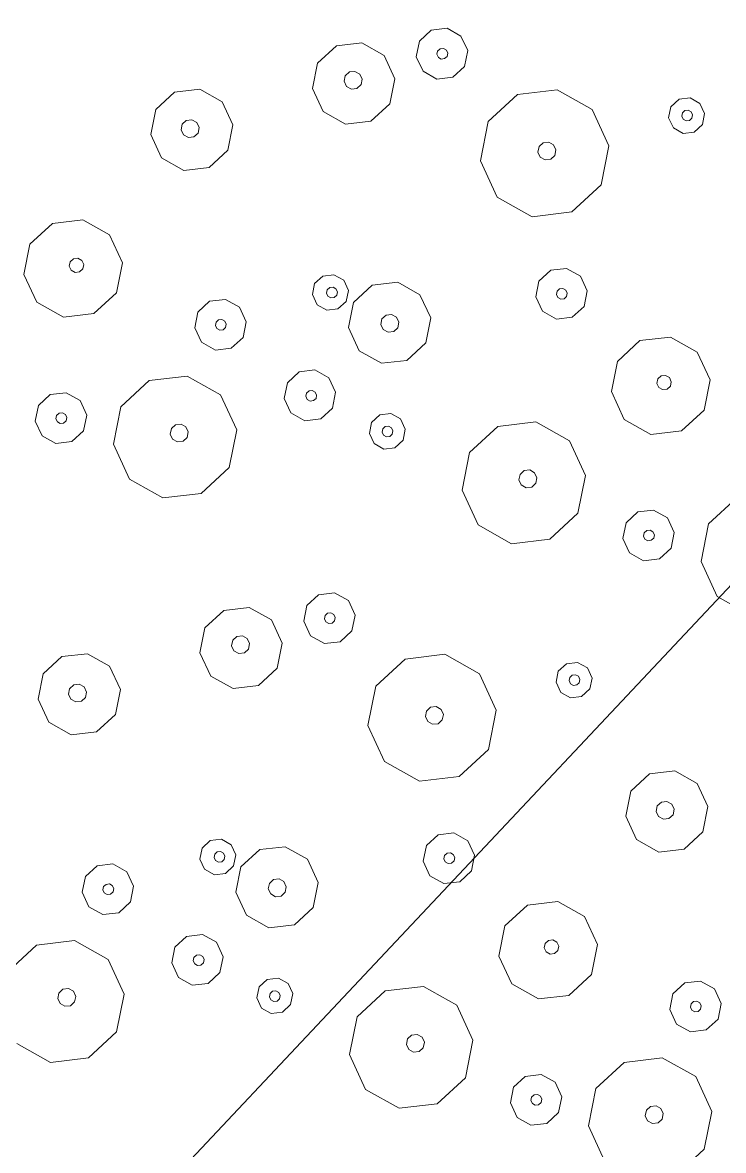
# Model space of a CAD drawing. Header units: metres. Extents: x -2858 to 512, y -1995 to 1252.
# Drawn here: x -470.231 to -468.062, y -192.772 to -189.283 of the extents above; entities that cross this region are included whole.
import ezdxf

# ---------------------------------------------------------------- set-up
doc = ezdxf.new("R2010")
doc.units = ezdxf.units.M
doc.layers.add('Calque commun', color=7, linetype='Continuous')

# ---------------------------------------------------------------- blocks, each defined once
blk = doc.blocks.new('pattern')
at = {"layer": 'Calque commun', "color": 54, "linetype": 'Continuous', "lineweight": 9}
for p, q in [((103.3063, 106.5477), (103.4084, 106.608)), ((103.4084, 106.608), (103.5266, 106.5968)), ((103.259, 106.4388), (103.3063, 106.5477)), ((103.4112, 106.4405), (103.4261, 106.4493)), ((103.4261, 106.4493), (103.4433, 106.4476)), ((103.4433, 106.4476), (103.4563, 106.4362)), ((103.2849, 106.323), (103.259, 106.4388)), ((103.4043, 106.4246), (103.4112, 106.4405)), ((103.4081, 106.4077), (103.4043, 106.4246)), ((103.4211, 106.3963), (103.4081, 106.4077)), ((103.4601, 106.4193), (103.4532, 106.4034)), ((103.4563, 106.4362), (103.4601, 106.4193)), ((103.0378, 106.3466), (103.0804, 106.3718)), ((103.0804, 106.3718), (103.1296, 106.3671)), ((103.4383, 106.3946), (103.4211, 106.3963)), ((103.4532, 106.4034), (103.4383, 106.3946)), ((103.6413, 106.4024), (103.5941, 106.2935)), ((103.0181, 106.3013), (103.0378, 106.3466)), ((103.1296, 106.3671), (103.1667, 106.3344)), ((103.0803, 106.2962), (103.0844, 106.3057)), ((103.0844, 106.3057), (103.0934, 106.311)), ((103.0934, 106.311), (103.1037, 106.31)), ((103.1037, 106.31), (103.1115, 106.3031)), ((103.1115, 106.3031), (103.1138, 106.293)), ((103.1667, 106.3344), (103.1774, 106.2861)), ((103.3738, 106.2445), (103.2849, 106.323)), ((103.0289, 106.253), (103.0181, 106.3013)), ((103.0826, 106.286), (103.0803, 106.2962)), ((103.0904, 106.2791), (103.0826, 106.286)), ((103.1007, 106.2782), (103.0904, 106.2791)), ((103.1096, 106.2834), (103.1007, 106.2782)), ((103.1138, 106.293), (103.1096, 106.2834)), ((103.1774, 106.2861), (103.1577, 106.2407)), ((103.5941, 106.2935), (103.4919, 106.2332)), ((103.0659, 106.2203), (103.0289, 106.253)), ((103.1577, 106.2407), (103.1152, 106.2156)), ((103.4919, 106.2332), (103.3738, 106.2445)), ((103.1152, 106.2156), (103.0659, 106.2203)), ((103.5624, 106.1263), (103.5821, 106.1717)), ((103.5821, 106.1717), (103.6247, 106.1968)), ((103.6247, 106.1968), (103.6739, 106.1921)), ((103.6739, 106.1921), (103.711, 106.1594)), ((103.6246, 106.1212), (103.6288, 106.1307)), ((103.6288, 106.1307), (103.6377, 106.136)), ((103.6377, 106.136), (103.648, 106.135)), ((103.648, 106.135), (103.6558, 106.1281)), ((103.6558, 106.1281), (103.6581, 106.118)), ((103.711, 106.1594), (103.7217, 106.1111)), ((103.5732, 106.078), (103.5624, 106.1263)), ((103.6269, 106.111), (103.6246, 106.1212)), ((103.6347, 106.1042), (103.6269, 106.111)), ((103.645, 106.1032), (103.6347, 106.1042)), ((103.654, 106.1085), (103.645, 106.1032)), ((103.6581, 106.118), (103.654, 106.1085)), ((103.7217, 106.1111), (103.702, 106.0658)), ((103.6103, 106.0453), (103.5732, 106.078)), ((103.702, 106.0658), (103.6595, 106.0406)), ((103.6595, 106.0406), (103.6103, 106.0453)), ((103.1572, 105.9397), (103.2389, 105.9879)), ((103.2389, 105.9879), (103.3334, 105.9789)), ((103.3334, 105.9789), (103.4046, 105.9161)), ((102.6115, 105.9101), (102.6797, 105.9503)), ((102.6797, 105.9503), (102.7584, 105.9428)), ((102.7584, 105.9428), (102.8177, 105.8904)), ((103.1194, 105.8526), (103.1572, 105.9397)), ((102.5801, 105.8375), (102.6115, 105.9101)), ((102.8177, 105.8904), (102.8349, 105.8132)), ((103.4046, 105.9161), (103.4252, 105.8235)), ((103.6347, 105.8497), (103.7369, 105.9101)), ((103.7369, 105.9101), (103.855, 105.8988)), ((103.855, 105.8988), (103.944, 105.8203)), ((103.14, 105.7599), (103.1194, 105.8526)), ((103.2356, 105.8412), (103.2411, 105.8539)), ((103.2411, 105.8539), (103.2531, 105.861)), ((103.2531, 105.861), (103.2668, 105.8596)), ((103.2668, 105.8596), (103.2772, 105.8505)), ((103.2772, 105.8505), (103.2802, 105.837)), ((103.5875, 105.7409), (103.6347, 105.8497)), ((102.5973, 105.7603), (102.5801, 105.8375)), ((102.6805, 105.8216), (102.6874, 105.8375)), ((102.6843, 105.8047), (102.6805, 105.8216)), ((102.6874, 105.8375), (102.7023, 105.8463)), ((102.7023, 105.8463), (102.7195, 105.8447)), ((102.7195, 105.8447), (102.7325, 105.8332)), ((102.7362, 105.8163), (102.7294, 105.8004)), ((102.7325, 105.8332), (102.7362, 105.8163)), ((103.2386, 105.8277), (103.2356, 105.8412)), ((103.249, 105.8185), (103.2386, 105.8277)), ((103.2628, 105.8172), (103.249, 105.8185)), ((103.2747, 105.8243), (103.2628, 105.8172)), ((103.2802, 105.837), (103.2747, 105.8243)), ((103.4252, 105.8235), (103.3875, 105.7364)), ((103.944, 105.8203), (103.9698, 105.7045)), ((102.6972, 105.7933), (102.6843, 105.8047)), ((102.7145, 105.7916), (102.6972, 105.7933)), ((102.7294, 105.8004), (102.7145, 105.7916)), ((102.8349, 105.8132), (102.8034, 105.7406)), ((102.6566, 105.7079), (102.5973, 105.7603)), ((103.2112, 105.6971), (103.14, 105.7599)), ((103.7397, 105.7425), (103.7546, 105.7513)), ((103.7546, 105.7513), (103.7718, 105.7497)), ((103.7718, 105.7497), (103.7848, 105.7382)), ((102.8034, 105.7406), (102.7353, 105.7004)), ((103.3875, 105.7364), (103.3057, 105.6881)), ((103.6133, 105.6251), (103.5875, 105.7409)), ((103.7328, 105.7267), (103.7397, 105.7425)), ((103.7365, 105.7098), (103.7328, 105.7267)), ((103.7495, 105.6983), (103.7365, 105.7098)), ((103.7885, 105.7214), (103.7817, 105.7055)), ((103.7848, 105.7382), (103.7885, 105.7214)), ((102.7353, 105.7004), (102.6566, 105.7079)), ((103.3057, 105.6881), (103.2112, 105.6971)), ((103.7668, 105.6967), (103.7495, 105.6983)), ((103.7817, 105.7055), (103.7668, 105.6967)), ((103.9698, 105.7045), (103.9226, 105.5956)), ((102.0823, 105.613), (102.1081, 105.4972)), ((103.7023, 105.5465), (103.6133, 105.6251)), ((103.9226, 105.5956), (103.8204, 105.5353)), ((103.8204, 105.5353), (103.7023, 105.5465)), ((102.1081, 105.4972), (102.0609, 105.3883)), ((103.1854, 105.427), (103.2051, 105.4724)), ((103.2051, 105.4724), (103.2476, 105.4975)), ((103.2476, 105.4975), (103.2969, 105.4928)), ((103.2969, 105.4928), (103.3339, 105.4601)), ((103.2476, 105.4219), (103.2517, 105.4314)), ((103.2517, 105.4314), (103.2607, 105.4367)), ((103.2607, 105.4367), (103.271, 105.4357)), ((103.271, 105.4357), (103.2788, 105.4288)), ((103.3339, 105.4601), (103.3447, 105.4118)), ((102.5543, 105.3775), (102.5841, 105.3951)), ((102.5841, 105.3951), (102.6186, 105.3918)), ((103.1961, 105.3788), (103.1854, 105.427)), ((103.2498, 105.4118), (103.2476, 105.4219)), ((103.2576, 105.4049), (103.2498, 105.4118)), ((103.268, 105.4039), (103.2576, 105.4049)), ((103.2769, 105.4092), (103.268, 105.4039)), ((103.281, 105.4187), (103.2769, 105.4092)), ((103.2788, 105.4288), (103.281, 105.4187)), ((103.3447, 105.4118), (103.325, 105.3665)), ((102.0609, 105.3883), (101.9588, 105.328)), ((102.5405, 105.3458), (102.5543, 105.3775)), ((102.6186, 105.3918), (102.6445, 105.3689)), ((102.6445, 105.3689), (102.652, 105.3352)), ((103.2332, 105.346), (103.1961, 105.3788)), ((103.325, 105.3665), (103.2824, 105.3413)), ((101.9588, 105.328), (101.8406, 105.3393)), ((102.5481, 105.312), (102.5405, 105.3458)), ((102.5783, 105.3429), (102.5825, 105.3525)), ((102.5806, 105.3328), (102.5783, 105.3429)), ((102.5884, 105.3259), (102.5806, 105.3328)), ((102.5825, 105.3525), (102.5914, 105.3577)), ((102.5987, 105.3249), (102.5884, 105.3259)), ((102.5914, 105.3577), (102.6017, 105.3568)), ((102.6076, 105.3302), (102.5987, 105.3249)), ((102.6017, 105.3568), (102.6095, 105.3499)), ((102.6118, 105.3397), (102.6076, 105.3302)), ((102.6095, 105.3499), (102.6118, 105.3397)), ((102.652, 105.3352), (102.6383, 105.3034)), ((103.2824, 105.3413), (103.2332, 105.346)), ((103.8856, 105.3071), (103.8994, 105.3388)), ((103.8994, 105.3388), (103.9292, 105.3564)), ((103.9292, 105.3564), (103.9636, 105.3531)), ((103.9636, 105.3531), (103.9896, 105.3302)), ((103.9896, 105.3302), (103.9971, 105.2964)), ((102.0489, 105.2665), (102.0915, 105.2916)), ((102.0915, 105.2916), (102.1407, 105.2869)), ((102.574, 105.2891), (102.5481, 105.312)), ((102.6383, 105.3034), (102.6085, 105.2858)), ((103.8931, 105.2733), (103.8856, 105.3071)), ((103.925, 105.3043), (103.9292, 105.3138)), ((103.9273, 105.2942), (103.925, 105.3043)), ((103.9351, 105.2873), (103.9273, 105.2942)), ((103.9292, 105.3138), (103.9381, 105.3191)), ((103.9381, 105.3191), (103.9485, 105.3181)), ((103.9544, 105.2916), (103.9454, 105.2863)), ((103.9485, 105.3181), (103.9562, 105.3112)), ((103.9585, 105.3011), (103.9544, 105.2916)), ((103.9562, 105.3112), (103.9585, 105.3011)), ((103.9971, 105.2964), (103.9833, 105.2647)), ((102.0293, 105.2211), (102.0489, 105.2665)), ((102.1407, 105.2869), (102.1778, 105.2542)), ((102.6085, 105.2858), (102.574, 105.2891)), ((102.826, 105.2232), (102.9325, 105.286)), ((102.9325, 105.286), (103.0555, 105.2743)), ((103.0555, 105.2743), (103.1482, 105.1925)), ((103.9191, 105.2504), (103.8931, 105.2733)), ((103.9454, 105.2863), (103.9351, 105.2873)), ((103.9833, 105.2647), (103.9535, 105.2471)), ((102.04, 105.1729), (102.0293, 105.2211)), ((102.0915, 105.216), (102.0956, 105.2255)), ((102.0956, 105.2255), (102.1045, 105.2308)), ((102.1045, 105.2308), (102.1149, 105.2298)), ((102.1149, 105.2298), (102.1227, 105.2229)), ((102.1227, 105.2229), (102.1249, 105.2128)), ((102.1778, 105.2542), (102.1885, 105.2059)), ((102.7768, 105.1098), (102.826, 105.2232)), ((103.9535, 105.2471), (103.9191, 105.2504)), ((102.0937, 105.2059), (102.0915, 105.216)), ((102.1015, 105.199), (102.0937, 105.2059)), ((102.1118, 105.198), (102.1015, 105.199)), ((102.1208, 105.2033), (102.1118, 105.198)), ((102.1249, 105.2128), (102.1208, 105.2033)), ((102.1885, 105.2059), (102.1689, 105.1606)), ((103.1482, 105.1925), (103.175, 105.0719)), ((103.5906, 105.1678), (103.6588, 105.208)), ((103.6588, 105.208), (103.7375, 105.2005)), ((103.7375, 105.2005), (103.7968, 105.1481)), ((102.0771, 105.1401), (102.04, 105.1729)), ((102.1689, 105.1606), (102.1263, 105.1354)), ((103.5592, 105.0952), (103.5906, 105.1678)), ((102.1263, 105.1354), (102.0771, 105.1401)), ((102.9449, 105.1099), (102.9598, 105.1187)), ((102.9598, 105.1187), (102.9771, 105.1171)), ((102.9771, 105.1171), (102.99, 105.1056)), ((103.7968, 105.1481), (103.814, 105.0709)), ((103.9584, 105.1021), (104.0009, 105.1273)), ((104.0009, 105.1273), (104.0502, 105.1226)), ((104.0502, 105.1226), (104.0872, 105.0898)), ((101.624, 105.0345), (101.7057, 105.0827)), ((101.7057, 105.0827), (101.8002, 105.0737)), ((102.8037, 104.9891), (102.7768, 105.1098)), ((102.9381, 105.0941), (102.9449, 105.1099)), ((102.9418, 105.0772), (102.9381, 105.0941)), ((102.9938, 105.0887), (102.9869, 105.0729)), ((102.99, 105.1056), (102.9938, 105.0887)), ((103.5764, 105.018), (103.5592, 105.0952)), ((103.6594, 105.0875), (103.6663, 105.1034)), ((103.6632, 105.0706), (103.6594, 105.0875)), ((103.6663, 105.1034), (103.6812, 105.1122)), ((103.6812, 105.1122), (103.6984, 105.1105)), ((103.6984, 105.1105), (103.7114, 105.0991)), ((103.7152, 105.0822), (103.7083, 105.0663)), ((103.7114, 105.0991), (103.7152, 105.0822)), ((103.9387, 105.0568), (103.9584, 105.1021)), ((104.0872, 105.0898), (104.098, 105.0416)), ((101.8002, 105.0737), (101.8714, 105.0109)), ((102.9548, 105.0657), (102.9418, 105.0772)), ((102.972, 105.0641), (102.9548, 105.0657)), ((102.9869, 105.0729), (102.972, 105.0641)), ((103.175, 105.0719), (103.1259, 104.9585)), ((103.6761, 105.0592), (103.6632, 105.0706)), ((103.6934, 105.0575), (103.6761, 105.0592)), ((103.7083, 105.0663), (103.6934, 105.0575)), ((103.814, 105.0709), (103.7825, 104.9983)), ((103.9494, 105.0085), (103.9387, 105.0568)), ((103.9996, 105.0546), (104.0037, 105.0641)), ((104.0019, 105.0444), (103.9996, 105.0546)), ((104.0037, 105.0641), (104.0127, 105.0694)), ((104.0127, 105.0694), (104.023, 105.0684)), ((104.023, 105.0684), (104.0308, 105.0615)), ((104.033, 105.0514), (104.0289, 105.0418)), ((104.0308, 105.0615), (104.033, 105.0514)), ((101.5862, 104.9474), (101.624, 105.0345)), ((103.6357, 104.9656), (103.5764, 105.018)), ((104.0096, 105.0376), (104.0019, 105.0444)), ((104.02, 105.0366), (104.0096, 105.0376)), ((104.0289, 105.0418), (104.02, 105.0366)), ((104.098, 105.0416), (104.0783, 104.9962)), ((104.2488, 104.9513), (104.3509, 105.0117)), ((104.3509, 105.0117), (104.4691, 105.0004)), ((101.8714, 105.0109), (101.892, 104.9183)), ((102.1015, 104.9445), (102.2037, 105.0049)), ((102.2037, 105.0049), (102.3218, 104.9936)), ((102.3218, 104.9936), (102.4108, 104.9151)), ((102.8964, 104.9073), (102.8037, 104.9891)), ((103.7825, 104.9983), (103.7144, 104.9581)), ((103.9865, 104.9758), (103.9494, 105.0085)), ((104.0783, 104.9962), (104.0357, 104.9711)), ((104.4691, 105.0004), (104.558, 104.9219)), ((101.6069, 104.8547), (101.5862, 104.9474)), ((101.7025, 104.936), (101.708, 104.9487)), ((101.708, 104.9487), (101.7199, 104.9558)), ((101.7199, 104.9558), (101.7337, 104.9544)), ((101.7337, 104.9544), (101.744, 104.9453)), ((101.744, 104.9453), (101.7471, 104.9318)), ((102.0543, 104.8357), (102.1015, 104.9445)), ((103.1259, 104.9585), (103.0194, 104.8956)), ((103.7144, 104.9581), (103.6357, 104.9656)), ((104.0357, 104.9711), (103.9865, 104.9758)), ((104.2015, 104.8425), (104.2488, 104.9513)), ((101.7055, 104.9225), (101.7025, 104.936)), ((101.7159, 104.9133), (101.7055, 104.9225)), ((101.7296, 104.912), (101.7159, 104.9133)), ((101.7416, 104.9191), (101.7296, 104.912)), ((101.7471, 104.9318), (101.7416, 104.9191)), ((101.892, 104.9183), (101.8543, 104.8312)), ((102.4108, 104.9151), (102.4366, 104.7993)), ((103.0194, 104.8956), (102.8964, 104.9073)), ((103.6832, 104.8895), (103.697, 104.9213)), ((103.697, 104.9213), (103.7268, 104.9389)), ((103.7268, 104.9389), (103.7612, 104.9356)), ((103.7612, 104.9356), (103.7872, 104.9127)), ((103.7872, 104.9127), (103.7947, 104.8789)), ((104.558, 104.9219), (104.5838, 104.806)), ((103.6907, 104.8558), (103.6832, 104.8895)), ((103.7188, 104.8892), (103.723, 104.8987)), ((103.7211, 104.879), (103.7188, 104.8892)), ((103.7289, 104.8722), (103.7211, 104.879)), ((103.723, 104.8987), (103.7319, 104.904)), ((103.7392, 104.8712), (103.7289, 104.8722)), ((103.7319, 104.904), (103.7423, 104.903)), ((103.7482, 104.8764), (103.7392, 104.8712)), ((103.7423, 104.903), (103.75, 104.8961)), ((103.7523, 104.886), (103.7482, 104.8764)), ((103.75, 104.8961), (103.7523, 104.886)), ((103.7947, 104.8789), (103.7809, 104.8472)), ((101.678, 104.7919), (101.6069, 104.8547)), ((102.1996, 104.8215), (102.2065, 104.8373)), ((102.2065, 104.8373), (102.2214, 104.8461)), ((102.2214, 104.8461), (102.2386, 104.8445)), ((102.2386, 104.8445), (102.2516, 104.8331)), ((103.7167, 104.8328), (103.6907, 104.8558)), ((103.7809, 104.8472), (103.7511, 104.8296)), ((104.2273, 104.7266), (104.2015, 104.8425)), ((104.3468, 104.8283), (104.3537, 104.8441)), ((104.3537, 104.8441), (104.3686, 104.8529)), ((104.3686, 104.8529), (104.3858, 104.8513)), ((104.3858, 104.8513), (104.3988, 104.8398)), ((104.3988, 104.8398), (104.4026, 104.8229)), ((101.8543, 104.8312), (101.7725, 104.7829)), ((102.0801, 104.7199), (102.0543, 104.8357)), ((102.2034, 104.8046), (102.1996, 104.8215)), ((102.2163, 104.7931), (102.2034, 104.8046)), ((102.2554, 104.8162), (102.2485, 104.8003)), ((102.2516, 104.8331), (102.2554, 104.8162)), ((103.7511, 104.8296), (103.7167, 104.8328)), ((104.3506, 104.8114), (104.3468, 104.8283)), ((104.3636, 104.7999), (104.3506, 104.8114)), ((104.3957, 104.8071), (104.3808, 104.7983)), ((104.4026, 104.8229), (104.3957, 104.8071)), ((101.7725, 104.7829), (101.678, 104.7919)), ((102.2336, 104.7915), (102.2163, 104.7931)), ((102.2485, 104.8003), (102.2336, 104.7915)), ((102.4366, 104.7993), (102.3894, 104.6904)), ((103.9803, 104.7503), (104.0229, 104.7754)), ((104.0229, 104.7754), (104.0721, 104.7707)), ((104.0721, 104.7707), (104.1092, 104.738)), ((104.3808, 104.7983), (104.3636, 104.7999)), ((103.9606, 104.7049), (103.9803, 104.7503)), ((104.1092, 104.738), (104.1199, 104.6897)), ((102.1691, 104.6413), (102.0801, 104.7199)), ((102.8787, 104.6563), (102.8984, 104.7016)), ((102.8984, 104.7016), (102.941, 104.7268)), ((102.941, 104.7268), (102.9902, 104.7221)), ((102.9902, 104.7221), (103.0273, 104.6894)), ((103.9714, 104.6567), (103.9606, 104.7049)), ((104.0228, 104.6998), (104.0269, 104.7093)), ((104.0251, 104.6897), (104.0228, 104.6998)), ((104.0269, 104.7093), (104.0359, 104.7146)), ((104.0359, 104.7146), (104.0462, 104.7136)), ((104.0462, 104.7136), (104.054, 104.7067)), ((104.054, 104.7067), (104.0563, 104.6966)), ((104.3163, 104.6481), (104.2273, 104.7266)), ((102.3894, 104.6904), (102.2872, 104.6301)), ((102.9451, 104.6607), (102.954, 104.666)), ((102.954, 104.666), (102.9643, 104.665)), ((102.9643, 104.665), (102.9721, 104.6581)), ((103.0273, 104.6894), (103.038, 104.6411)), ((104.0329, 104.6828), (104.0251, 104.6897)), ((104.0432, 104.6818), (104.0329, 104.6828)), ((104.0521, 104.6871), (104.0432, 104.6818)), ((104.0563, 104.6966), (104.0521, 104.6871)), ((104.1199, 104.6897), (104.1002, 104.6444)), ((102.2872, 104.6301), (102.1691, 104.6413)), ((102.8895, 104.608), (102.8787, 104.6563)), ((102.9409, 104.6511), (102.9451, 104.6607)), ((102.9432, 104.641), (102.9409, 104.6511)), ((102.951, 104.6341), (102.9432, 104.641)), ((102.9613, 104.6332), (102.951, 104.6341)), ((102.9703, 104.6384), (102.9613, 104.6332)), ((102.9744, 104.648), (102.9703, 104.6384)), ((102.9721, 104.6581), (102.9744, 104.648)), ((103.038, 104.6411), (103.0183, 104.5957)), ((103.1135, 104.5913), (103.1816, 104.6315)), ((103.1816, 104.6315), (103.2603, 104.624)), ((104.0084, 104.6239), (103.9714, 104.6567)), ((104.1002, 104.6444), (104.0577, 104.6192)), ((104.4344, 104.6368), (104.3163, 104.6481)), ((102.9266, 104.5753), (102.8895, 104.608)), ((103.0183, 104.5957), (102.9758, 104.5706)), ((103.2603, 104.624), (103.3196, 104.5716)), ((104.0577, 104.6192), (104.0084, 104.6239)), ((101.6522, 104.5218), (101.6719, 104.5672)), ((101.6719, 104.5672), (101.7145, 104.5923)), ((101.7145, 104.5923), (101.7637, 104.5876)), ((101.7637, 104.5876), (101.8007, 104.5549)), ((102.9758, 104.5706), (102.9266, 104.5753)), ((103.082, 104.5187), (103.1135, 104.5913)), ((103.3196, 104.5716), (103.3368, 104.4944)), ((101.7144, 104.5167), (101.7185, 104.5262)), ((101.7185, 104.5262), (101.7275, 104.5315)), ((101.7275, 104.5315), (101.7378, 104.5305)), ((101.7378, 104.5305), (101.7456, 104.5236)), ((101.7456, 104.5236), (101.7479, 104.5135)), ((101.8007, 104.5549), (101.8115, 104.5067)), ((103.1819, 104.5172), (103.1968, 104.526)), ((103.1968, 104.526), (103.214, 104.5244)), ((103.214, 104.5244), (103.227, 104.5129)), ((101.0211, 104.4723), (101.0509, 104.4899)), ((101.0509, 104.4899), (101.0854, 104.4867)), ((101.663, 104.4736), (101.6522, 104.5218)), ((101.7167, 104.5066), (101.7144, 104.5167)), ((101.7244, 104.4997), (101.7167, 104.5066)), ((101.7348, 104.4987), (101.7244, 104.4997)), ((101.7437, 104.504), (101.7348, 104.4987)), ((101.7479, 104.5135), (101.7437, 104.504)), ((101.8115, 104.5067), (101.7918, 104.4613)), ((103.0992, 104.4415), (103.082, 104.5187)), ((103.175, 104.5013), (103.1819, 104.5172)), ((103.1787, 104.4844), (103.175, 104.5013)), ((103.2307, 104.496), (103.2238, 104.4801)), ((103.227, 104.5129), (103.2307, 104.496)), ((103.3368, 104.4944), (103.3054, 104.4218)), ((101.0074, 104.4406), (101.0211, 104.4723)), ((101.0854, 104.4867), (101.1113, 104.4638)), ((101.1113, 104.4638), (101.1189, 104.43)), ((101.7, 104.4408), (101.663, 104.4736)), ((101.7918, 104.4613), (101.7492, 104.4361)), ((103.1917, 104.473), (103.1787, 104.4844)), ((103.2089, 104.4713), (103.1917, 104.473)), ((103.2238, 104.4801), (103.2089, 104.4713)), ((101.0149, 104.4068), (101.0074, 104.4406)), ((101.0451, 104.4377), (101.0493, 104.4473)), ((101.0474, 104.4276), (101.0451, 104.4377)), ((101.0552, 104.4207), (101.0474, 104.4276)), ((101.0493, 104.4473), (101.0582, 104.4525)), ((101.0655, 104.4197), (101.0552, 104.4207)), ((101.0582, 104.4525), (101.0686, 104.4516)), ((101.0745, 104.425), (101.0655, 104.4197)), ((101.0686, 104.4516), (101.0763, 104.4447)), ((101.0786, 104.4346), (101.0745, 104.425)), ((101.0763, 104.4447), (101.0786, 104.4346)), ((101.1189, 104.43), (101.1051, 104.3982)), ((101.7492, 104.4361), (101.7, 104.4408)), ((102.3524, 104.4019), (102.3662, 104.4336)), ((102.3662, 104.4336), (102.396, 104.4512)), ((102.396, 104.4512), (102.4305, 104.4479)), ((102.4305, 104.4479), (102.4564, 104.425)), ((102.4564, 104.425), (102.4639, 104.3912)), ((103.1585, 104.3891), (103.0992, 104.4415)), ((103.3054, 104.4218), (103.2373, 104.3816)), ((101.0408, 104.3839), (101.0149, 104.4068)), ((101.0753, 104.3806), (101.0408, 104.3839)), ((101.1051, 104.3982), (101.0753, 104.3806)), ((102.36, 104.3681), (102.3524, 104.4019)), ((102.3919, 104.3991), (102.396, 104.4086)), ((102.3941, 104.389), (102.3919, 104.3991)), ((102.4019, 104.3821), (102.3941, 104.389)), ((102.396, 104.4086), (102.4049, 104.4139)), ((102.4049, 104.4139), (102.4153, 104.4129)), ((102.4212, 104.3864), (102.4122, 104.3811)), ((102.4153, 104.4129), (102.4231, 104.4061)), ((102.4253, 104.3959), (102.4212, 104.3864)), ((102.4231, 104.4061), (102.4253, 104.3959)), ((102.4639, 104.3912), (102.4502, 104.3595)), ((103.2373, 104.3816), (103.1585, 104.3891)), ((101.2928, 104.318), (101.3993, 104.3808)), ((101.3993, 104.3808), (101.5223, 104.3691)), ((101.5223, 104.3691), (101.615, 104.2873)), ((102.3859, 104.3452), (102.36, 104.3681)), ((102.4122, 104.3811), (102.4019, 104.3821)), ((102.4502, 104.3595), (102.4203, 104.3419)), ((103.554, 104.3137), (103.6222, 104.3539)), ((103.6222, 104.3539), (103.7009, 104.3464)), ((101.2437, 104.2046), (101.2928, 104.318)), ((102.4203, 104.3419), (102.3859, 104.3452)), ((103.5226, 104.2411), (103.554, 104.3137)), ((103.7009, 104.3464), (103.7602, 104.2941)), ((101.615, 104.2873), (101.6419, 104.1667)), ((102.0575, 104.2626), (102.1256, 104.3028)), ((102.1256, 104.3028), (102.2043, 104.2953)), ((102.2043, 104.2953), (102.2636, 104.2429)), ((103.7602, 104.2941), (103.7774, 104.2168)), ((102.026, 104.19), (102.0575, 104.2626)), ((103.6299, 104.2411), (103.6448, 104.2499)), ((103.6448, 104.2499), (103.662, 104.2483)), ((103.662, 104.2483), (103.675, 104.2368)), ((101.4118, 104.2047), (101.4267, 104.2135)), ((101.4267, 104.2135), (101.4439, 104.2119)), ((101.4439, 104.2119), (101.4569, 104.2004)), ((102.2636, 104.2429), (102.2808, 104.1657)), ((102.4252, 104.1969), (102.4678, 104.2221)), ((102.4678, 104.2221), (102.517, 104.2174)), ((102.517, 104.2174), (102.5541, 104.1847)), ((103.5398, 104.1639), (103.5226, 104.2411)), ((103.623, 104.2253), (103.6299, 104.2411)), ((103.6268, 104.2084), (103.623, 104.2253)), ((103.6787, 104.22), (103.6719, 104.2041)), ((103.675, 104.2368), (103.6787, 104.22)), ((103.7774, 104.2168), (103.7459, 104.1443)), ((101.2705, 104.0839), (101.2437, 104.2046)), ((101.4049, 104.1889), (101.4118, 104.2047)), ((101.4086, 104.172), (101.4049, 104.1889)), ((101.4606, 104.1835), (101.4538, 104.1677)), ((101.4569, 104.2004), (101.4606, 104.1835)), ((102.0432, 104.1128), (102.026, 104.19)), ((102.1262, 104.1823), (102.1331, 104.1982)), ((102.13, 104.1654), (102.1262, 104.1823)), ((102.1331, 104.1982), (102.148, 104.207)), ((102.148, 104.207), (102.1652, 104.2053)), ((102.1652, 104.2053), (102.1782, 104.1939)), ((102.182, 104.177), (102.1751, 104.1611)), ((102.1782, 104.1939), (102.182, 104.177)), ((102.4055, 104.1516), (102.4252, 104.1969)), ((102.5541, 104.1847), (102.5648, 104.1364)), ((103.6397, 104.1969), (103.6268, 104.2084)), ((103.657, 104.1953), (103.6397, 104.1969)), ((103.6719, 104.2041), (103.657, 104.1953)), ((101.4216, 104.1605), (101.4086, 104.172)), ((101.4389, 104.1589), (101.4216, 104.1605)), ((101.4538, 104.1677), (101.4389, 104.1589)), ((101.6419, 104.1667), (101.5927, 104.0533)), ((102.143, 104.154), (102.13, 104.1654)), ((102.1602, 104.1523), (102.143, 104.154)), ((102.1751, 104.1611), (102.1602, 104.1523)), ((102.2808, 104.1657), (102.2494, 104.0931)), ((102.4163, 104.1033), (102.4055, 104.1516)), ((102.4664, 104.1494), (102.4706, 104.1589)), ((102.4687, 104.1392), (102.4664, 104.1494)), ((102.4765, 104.1324), (102.4687, 104.1392)), ((102.4706, 104.1589), (102.4795, 104.1642)), ((102.4795, 104.1642), (102.4898, 104.1632)), ((102.4898, 104.1632), (102.4976, 104.1563)), ((102.4999, 104.1462), (102.4957, 104.1367)), ((102.4976, 104.1563), (102.4999, 104.1462)), ((103.5991, 104.1115), (103.5398, 104.1639)), ((103.7459, 104.1443), (103.6778, 104.104)), ((102.1025, 104.0604), (102.0432, 104.1128)), ((102.4868, 104.1314), (102.4765, 104.1324)), ((102.4957, 104.1367), (102.4868, 104.1314)), ((102.5648, 104.1364), (102.5451, 104.091)), ((102.7156, 104.0461), (102.8178, 104.1065)), ((102.8178, 104.1065), (102.9359, 104.0952)), ((103.6778, 104.104), (103.5991, 104.1115)), ((101.3632, 104.0021), (101.2705, 104.0839)), ((102.2494, 104.0931), (102.1813, 104.0529)), ((102.4533, 104.0706), (102.4163, 104.1033)), ((102.5026, 104.0659), (102.4533, 104.0706)), ((102.5451, 104.091), (102.5026, 104.0659)), ((102.9359, 104.0952), (103.0248, 104.0167)), ((101.5927, 104.0533), (101.4863, 103.9904)), ((102.1813, 104.0529), (102.1025, 104.0604)), ((102.6684, 103.9373), (102.7156, 104.0461)), ((101.4863, 103.9904), (101.3632, 104.0021)), ((102.15, 103.9843), (102.1638, 104.0161)), ((102.1638, 104.0161), (102.1936, 104.0337)), ((102.1936, 104.0337), (102.2281, 104.0304)), ((102.2281, 104.0304), (102.254, 104.0075)), ((102.254, 104.0075), (102.2615, 103.9737)), ((103.0248, 104.0167), (103.0506, 103.9008)), ((102.1576, 103.9506), (102.15, 103.9843)), ((102.1857, 103.984), (102.1898, 103.9935)), ((102.1879, 103.9738), (102.1857, 103.984)), ((102.1957, 103.967), (102.1879, 103.9738)), ((102.1898, 103.9935), (102.1988, 103.9988)), ((102.2061, 103.966), (102.1957, 103.967)), ((102.1988, 103.9988), (102.2091, 103.9978)), ((102.215, 103.9713), (102.2061, 103.966)), ((102.2091, 103.9978), (102.2169, 103.9909)), ((102.2191, 103.9808), (102.215, 103.9713)), ((102.2169, 103.9909), (102.2191, 103.9808)), ((102.2615, 103.9737), (102.2478, 103.942)), ((102.1835, 103.9277), (102.1576, 103.9506)), ((102.2478, 103.942), (102.218, 103.9244)), ((102.6942, 103.8214), (102.6684, 103.9373)), ((102.8137, 103.9231), (102.8205, 103.9389)), ((102.8205, 103.9389), (102.8354, 103.9477)), ((102.8354, 103.9477), (102.8527, 103.9461)), ((102.8527, 103.9461), (102.8656, 103.9346)), ((102.8656, 103.9346), (102.8694, 103.9177)), ((102.218, 103.9244), (102.1835, 103.9277)), ((102.8174, 103.9062), (102.8137, 103.9231)), ((102.8304, 103.8947), (102.8174, 103.9062)), ((102.8476, 103.8931), (102.8304, 103.8947)), ((102.8625, 103.9019), (102.8476, 103.8931)), ((102.8694, 103.9177), (102.8625, 103.9019)), ((103.0506, 103.9008), (103.0034, 103.792)), ((102.4471, 103.8451), (102.4897, 103.8702)), ((102.4897, 103.8702), (102.5389, 103.8655)), ((102.5389, 103.8655), (102.576, 103.8328)), ((102.4275, 103.7997), (102.4471, 103.8451)), ((102.576, 103.8328), (102.5867, 103.7845)), ((101.3456, 103.7511), (101.3652, 103.7964)), ((101.3652, 103.7964), (101.4078, 103.8216)), ((101.4078, 103.8216), (101.457, 103.8169)), ((101.457, 103.8169), (101.4941, 103.7842)), ((102.4382, 103.7515), (102.4275, 103.7997)), ((102.4896, 103.7946), (102.4938, 103.8041)), ((102.4919, 103.7845), (102.4896, 103.7946)), ((102.4938, 103.8041), (102.5027, 103.8094)), ((102.5027, 103.8094), (102.5131, 103.8084)), ((102.5131, 103.8084), (102.5208, 103.8015)), ((102.5231, 103.7914), (102.519, 103.7819)), ((102.5208, 103.8015), (102.5231, 103.7914)), ((102.7831, 103.7429), (102.6942, 103.8214)), ((103.0034, 103.792), (102.9013, 103.7317)), ((101.4078, 103.746), (101.4119, 103.7555)), ((101.4119, 103.7555), (101.4208, 103.7608)), ((101.4208, 103.7608), (101.4312, 103.7598)), ((101.4312, 103.7598), (101.439, 103.7529)), ((101.4941, 103.7842), (101.5048, 103.7359)), ((102.4997, 103.7776), (102.4919, 103.7845)), ((102.51, 103.7766), (102.4997, 103.7776)), ((102.519, 103.7819), (102.51, 103.7766)), ((102.5867, 103.7845), (102.5671, 103.7392)), ((101.3563, 103.7028), (101.3456, 103.7511)), ((101.41, 103.7358), (101.4078, 103.746)), ((101.4178, 103.729), (101.41, 103.7358)), ((101.4281, 103.728), (101.4178, 103.729)), ((101.4371, 103.7332), (101.4281, 103.728)), ((101.4412, 103.7428), (101.4371, 103.7332)), ((101.439, 103.7529), (101.4412, 103.7428)), ((101.5048, 103.7359), (101.4852, 103.6905)), ((101.5803, 103.6861), (101.6484, 103.7263)), ((101.6484, 103.7263), (101.7272, 103.7188)), ((102.4753, 103.7187), (102.4382, 103.7515)), ((102.5671, 103.7392), (102.5245, 103.7141)), ((102.9013, 103.7317), (102.7831, 103.7429)), ((101.3934, 103.6701), (101.3563, 103.7028)), ((101.4852, 103.6905), (101.4426, 103.6654)), ((101.5488, 103.6135), (101.5803, 103.6861)), ((101.7272, 103.7188), (101.7865, 103.6664)), ((102.5245, 103.7141), (102.4753, 103.7187)), ((102.9914, 103.6701), (103.034, 103.6953)), ((103.034, 103.6953), (103.0832, 103.6906)), ((103.0832, 103.6906), (103.1203, 103.6578)), ((101.4426, 103.6654), (101.3934, 103.6701)), ((101.7865, 103.6664), (101.8037, 103.5892)), ((102.9718, 103.6248), (102.9914, 103.6701)), ((103.1203, 103.6578), (103.131, 103.6096)), ((101.6487, 103.612), (101.6636, 103.6208)), ((101.6636, 103.6208), (101.6808, 103.6192)), ((101.6808, 103.6192), (101.6938, 103.6077)), ((102.9825, 103.5765), (102.9718, 103.6248)), ((103.034, 103.6196), (103.0381, 103.6292)), ((103.0362, 103.6095), (103.034, 103.6196)), ((103.0381, 103.6292), (103.047, 103.6344)), ((103.047, 103.6344), (103.0574, 103.6335)), ((103.0574, 103.6335), (103.0651, 103.6266)), ((103.0674, 103.6164), (103.0633, 103.6069)), ((103.0651, 103.6266), (103.0674, 103.6164)), ((101.566, 103.5363), (101.5488, 103.6135)), ((101.6418, 103.5961), (101.6487, 103.612)), ((101.6456, 103.5792), (101.6418, 103.5961)), ((101.6976, 103.5908), (101.6907, 103.5749)), ((101.6938, 103.6077), (101.6976, 103.5908)), ((101.8037, 103.5892), (101.7722, 103.5166)), ((103.044, 103.6026), (103.0362, 103.6095)), ((103.0543, 103.6016), (103.044, 103.6026)), ((103.0633, 103.6069), (103.0543, 103.6016)), ((103.131, 103.6096), (103.1114, 103.5642)), ((101.6585, 103.5678), (101.6456, 103.5792)), ((101.6758, 103.5661), (101.6585, 103.5678)), ((101.6907, 103.5749), (101.6758, 103.5661)), ((103.0196, 103.5438), (102.9825, 103.5765)), ((103.1114, 103.5642), (103.0688, 103.5391)), ((101.6253, 103.4839), (101.566, 103.5363)), ((101.7722, 103.5166), (101.7041, 103.4764)), ((103.0688, 103.5391), (103.0196, 103.5438)), ((101.7041, 103.4764), (101.6253, 103.4839)), ((102.5665, 103.4381), (102.6482, 103.4864)), ((102.6482, 103.4864), (102.7427, 103.4774)), ((102.7427, 103.4774), (102.8139, 103.4146)), ((102.0209, 103.4085), (102.089, 103.4487)), ((102.089, 103.4487), (102.1677, 103.4412)), ((102.1677, 103.4412), (102.227, 103.3889)), ((101.9894, 103.3359), (102.0209, 103.4085)), ((102.5287, 103.351), (102.5665, 103.4381)), ((102.8139, 103.4146), (102.8345, 103.3219)), ((102.227, 103.3889), (102.2442, 103.3116)), ((102.0967, 103.336), (102.1116, 103.3447)), ((102.1116, 103.3447), (102.1288, 103.3431)), ((102.1288, 103.3431), (102.1418, 103.3317)), ((102.5494, 103.2584), (102.5287, 103.351)), ((102.645, 103.3397), (102.6505, 103.3524)), ((102.648, 103.3261), (102.645, 103.3397)), ((102.6505, 103.3524), (102.6624, 103.3594)), ((102.6624, 103.3594), (102.6762, 103.3581)), ((102.6762, 103.3581), (102.6865, 103.3489)), ((102.6865, 103.3489), (102.6896, 103.3354)), ((102.0066, 103.2587), (101.9894, 103.3359)), ((102.0898, 103.3201), (102.0967, 103.336)), ((102.0936, 103.3032), (102.0898, 103.3201)), ((102.1066, 103.2917), (102.0936, 103.3032)), ((102.1456, 103.3148), (102.1387, 103.2989)), ((102.1418, 103.3317), (102.1456, 103.3148)), ((102.2442, 103.3116), (102.2128, 103.2391)), ((102.6583, 103.317), (102.648, 103.3261)), ((102.6721, 103.3157), (102.6583, 103.317)), ((102.6841, 103.3227), (102.6721, 103.3157)), ((102.6896, 103.3354), (102.6841, 103.3227)), ((102.8345, 103.3219), (102.7968, 103.2348)), ((102.1238, 103.2901), (102.1066, 103.2917)), ((102.1387, 103.2989), (102.1238, 103.2901)), ((102.0659, 103.2064), (102.0066, 103.2587)), ((102.2128, 103.2391), (102.1446, 103.1988)), ((102.6205, 103.1955), (102.5494, 103.2584)), ((102.7968, 103.2348), (102.715, 103.1865)), ((102.1446, 103.1988), (102.0659, 103.2064)), ((102.715, 103.1865), (102.6205, 103.1955))]:
    blk.add_line(p, q, dxfattribs=at)
at = {"layer": 'Calque commun', "color": 7, "linetype": 'Continuous', "lineweight": 9}
mesh = blk.add_polyface(dxfattribs=at)
corners = [(70.8497, 113.5412), (53.8349, 19.1692), (74.7282, 106.3237), (76.0435, 113.5984), (74.769, 106.1763), (58.8077, 18.2701), (114.1703, 105.207), (114.1703, 98.5387)]
mesh.append_faces([[corners[k] for k in face] for face in [(3, 4, 6)]], dxfattribs={"vtx0": -1, "vtx1": -1, "color": 7})
mesh.append_faces([[corners[k] for k in face] for face in [(3, 2, 4)]], dxfattribs={"vtx0": -1, "vtx2": -1, "color": 7})
mesh.append_faces([[corners[k] for k in face] for face in [(5, 2, 1)]], dxfattribs={"vtx1": -1, "color": 7})
mesh.append_faces([[corners[k] for k in face] for face in [(0, 1, 2), (3, 0, 2)]], dxfattribs={"vtx1": -1, "vtx2": -1, "color": 7})
mesh.append_faces([[corners[k] for k in face] for face in [(4, 7, 6)]], dxfattribs={"vtx2": -1, "color": 7})

msp = doc.modelspace()

# ---------------------------------------------------------------- block references
at = {"layer": 'Calque commun', "color": 0, "linetype": 'ByBlock', "lineweight": -2, "rotation": 228.1617603435354}
msp.add_blockref('pattern', (-478.5712, -44.6144), dxfattribs=at)

doc.saveas('drawing.dxf')
